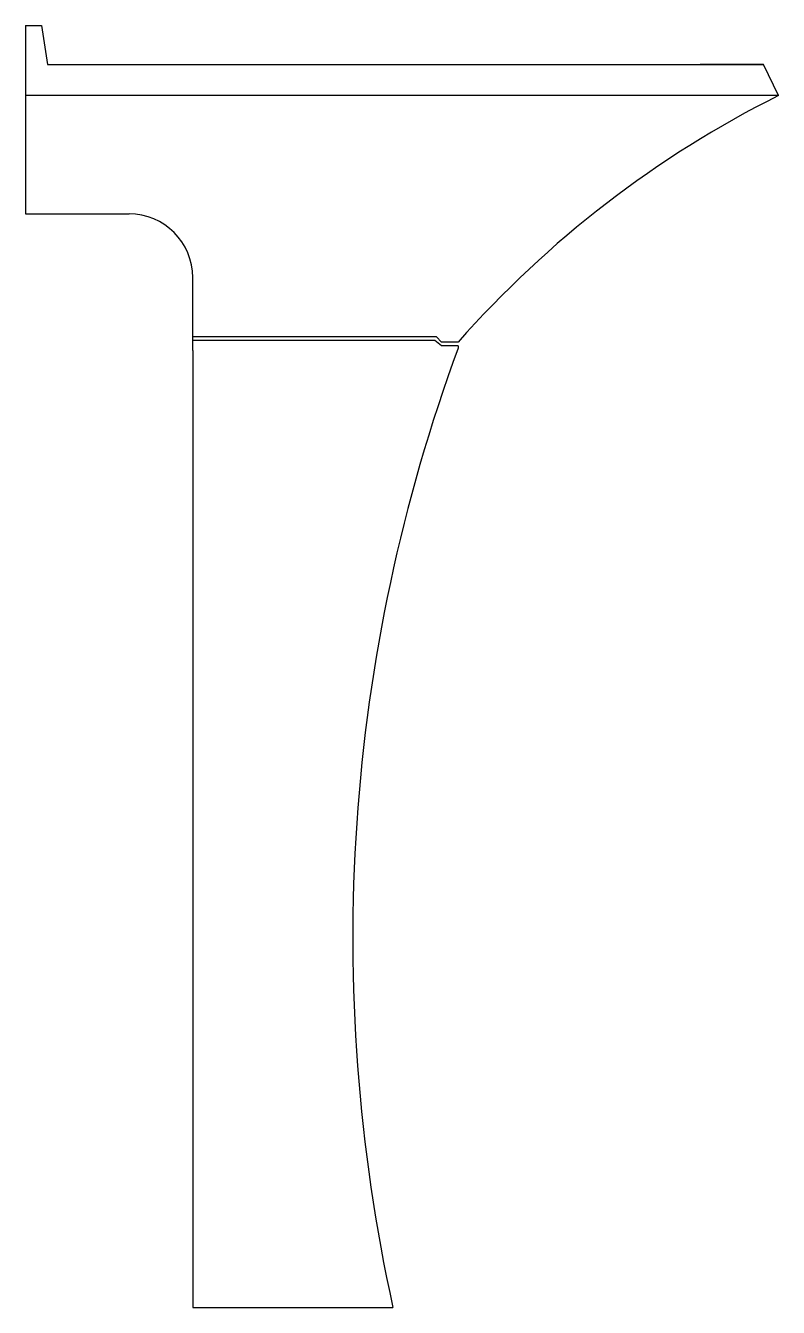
# Model space of a CAD drawing. Header units: millimetres. Extents: x -2939.948 to -2939.451, y 2974.984 to 2975.83.
import ezdxf

# ---------------------------------------------------------------- set-up
doc = ezdxf.new("R2010")
doc.units = ezdxf.units.MM
doc.header["$LTSCALE"] = 10
doc.layers.add('banheiro_louças', color=2, linetype='Continuous')

msp = doc.modelspace()

# ---------------------------------------------------------------- linework, layer by layer
at = {"layer": 'banheiro_louças'}
for p, q in [((-2939.94766, 2975.82995), (-2939.93716, 2975.82995)), ((-2939.94766, 2975.82995), (-2939.94766, 2975.70573)), ((-2939.93716, 2975.82995), (-2939.93321, 2975.80421)), ((-2939.93321, 2975.80421), (-2939.4606, 2975.80421)), ((-2939.4606, 2975.80421), (-2939.50237, 2975.80421)), ((-2939.4606, 2975.80421), (-2939.50237, 2975.80421)), ((-2939.45071, 2975.78378), (-2939.4606, 2975.80421)), ((-2939.45071, 2975.78378), (-2939.94766, 2975.78378)), ((-2939.94766, 2975.70573), (-2939.87936, 2975.70573)), ((-2939.8373, 2975.61567), (-2939.8373, 2975.66367)), ((-2939.6765, 2975.62461), (-2939.8373, 2975.62461)), ((-2939.67753, 2975.62214), (-2939.8373, 2975.62214)), ((-2939.67317, 2975.61864), (-2939.67753, 2975.62214)), ((-2939.673, 2975.62111), (-2939.6765, 2975.62461)), ((-2939.66212, 2975.62111), (-2939.673, 2975.62111)), ((-2939.8373, 2975.61567), (-2939.8373, 2974.98421)), ((-2939.66212, 2975.61864), (-2939.67317, 2975.61864)), ((-2939.66212, 2975.61864), (-2939.66212, 2975.61715)), ((-2939.8373, 2974.98421), (-2939.70517, 2974.98421))]:
    msp.add_line(p, q, dxfattribs=at)
for centre, radius, start, end in [((-2939.13824, 2975.15896), 0.69859, 116.56937, 138.58207), ((-2939.87936, 2975.66367), 0.04206, 0.00003, 90), ((-2938.60467, 2975.22729), 1.12702, 159.76184, 192.45541)]:
    msp.add_arc(centre, radius, start, end, dxfattribs=at)

doc.saveas('drawing.dxf')
